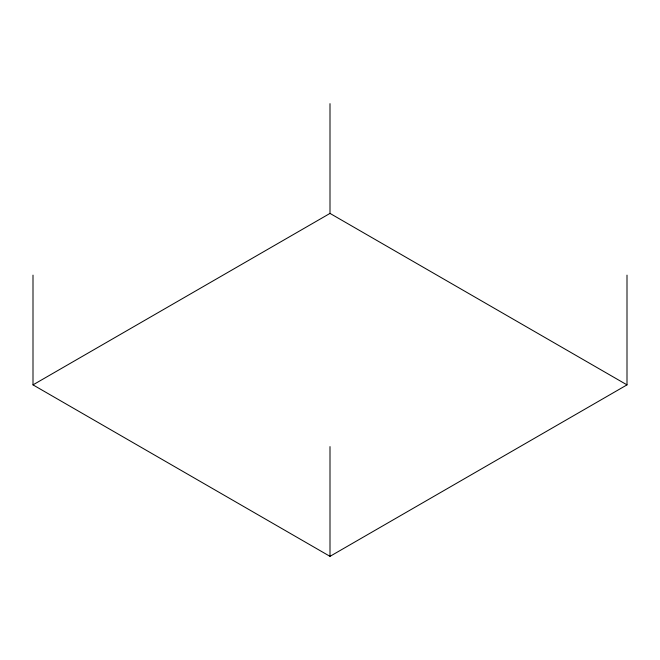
<?xml version="1.0" encoding="UTF-8"?>
<svg xmlns="http://www.w3.org/2000/svg" width="660" height="660" viewBox="0 0 660 660"><rect width="100%" height="100%" fill="white"/><g stroke="black" fill="none" stroke-linecap="round" stroke-linejoin="round"><path stroke-width="0.99" d="M33 275.129L33 384.871L330 213.403L627 384.871L627 275.129M33 384.871L330 556.347L627 384.871M330 103.653L330 213.403M330 446.597L330 556.347"/></g></svg>
